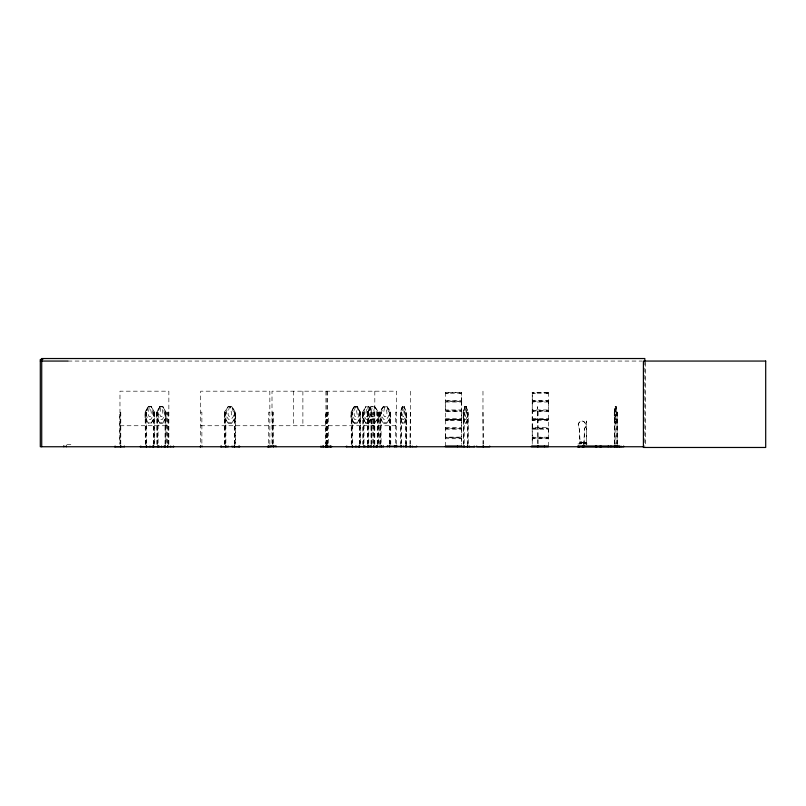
<?xml version="1.0" encoding="UTF-8"?>
<svg xmlns="http://www.w3.org/2000/svg" width="806" height="806" viewBox="0 0 806 806"><rect width="100%" height="100%" fill="white"/><g stroke="black" fill="none" stroke-linecap="round" stroke-linejoin="round"><path stroke-width="0.6" stroke-dasharray="4.03 3.02" d="M445.396 433.175L445.295 437.648L461.687 437.688L461.536 446.181M445.396 405.982L445.386 437.134L461.556 437.134L461.687 437.729M461.576 401.831L461.556 409.952L445.386 409.952L445.255 400.965L461.737 401.217L461.667 411.05L445.355 411.221M548.382 433.175L548.564 410.758M548.382 405.982L548.402 400.511M584.038 442.716L584.028 442.313M585.972 442.706C585.227 442.403 587.987 442.847 583.141 442.806M586.375 443.894L586.617 421.044M584.088 442.615L584.088 442.172M585.509 443.129L585.912 442.363M584.038 442.585L584.078 443.058M584.552 442.927L584.501 442.151L584.582 442.706M445.416 392.431L445.345 400.794M445.386 429.205L461.556 429.205L461.556 437.134L461.647 411.04M548.382 438.736L548.402 429.205L532.232 429.205L532.242 446.181M614.494 411.715L614.424 444.277M583.776 445.083L584.552 428.429A4.322 3.738 -90 0 0 584.552 422.314A4.322 3.738 -90 0 0 579.262 422.314A4.322 3.738 -90 0 0 579.262 428.429L579.988 443.894M583.967 443.894L584.693 428.429A4.322 3.738 -90 0 0 584.693 422.314A4.322 3.738 -90 0 0 579.393 422.314A4.322 3.738 -90 0 0 579.393 428.429L580.119 443.894M585.045 442.927L585.005 442.232L585.227 443.129M584.672 442.927L585.015 442.927M584.894 442.927L585.075 442.323M585.126 443.139L585.599 442.363M585.176 442.897L585.478 442.423M615.159 412.178L615.885 407.504M445.386 427.603L461.556 427.603L461.556 411.463M548.543 410.586L548.423 401.781M467.369 412.158L468.276 412.178L468.276 444.277M401.086 444.277L400.935 412.178M405.66 444.277L405.559 411.705L406.577 412.178L406.577 444.277M580.391 442.947L580.391 442.423M580.3 442.685L581.811 443.068M582.144 442.423C579.01 442.272 583.111 443.491 581.761 442.403M580.38 442.565L581.136 442.232L580.36 442.423M580.935 442.927L580.36 442.947M581.227 442.826L581.106 442.172M581.166 443.129C582.657 442.393 581.035 442.514 581.146 443.068M461.727 419.765L445.416 419.614M548.523 392.713L532.051 392.582L548.503 392.482M548.382 419.594L532.051 419.765L548.574 419.382L532.212 419.231L548.554 419.301M581.116 442.303L580.733 443.139M581.066 443.129C578.809 442.293 583.04 443.27 581.479 442.413M532.232 427.795L532.262 392.431L532.232 400.421L548.402 400.421M614.283 412.178L615.28 406.657M614.424 412.178L615.3 406.798M616.036 422.959L616.943 412.128L616.036 406.798L616.479 416.289L615.885 419.553L615.3 419.553L614.726 416.289L614.726 412.178L615.159 406.798L616.177 406.798M616.046 423.1L616.912 417.568M581.247 442.907L581.408 442.544M585.287 442.353L585.73 442.907M580.874 442.947L580.592 442.423M580.904 442.847L580.401 442.625L580.935 442.353M367.163 412.007L367.395 417.619L371.042 423.1L374.75 423.1M532.182 427.926L532.242 437.144L548.402 437.235M371.032 412.148L372.241 407.504L373.51 407.504M461.727 438.071L445.255 437.688M466.352 406.798L464.709 406.798L463.964 412.178L463.964 416.289L464.961 419.553L465.969 419.553L466.976 416.289L466.221 406.798C468.185 412.148 468.578 417.871 466.382 423.1L464.689 423.1L463.148 417.619L463.148 412.128L464.689 406.657L466.382 406.657M464.82 406.657L463.339 412.178L463.349 444.277M466.251 423.1L467.732 417.568M582.053 442.313L581.741 443.119M386.991 406.798L383.324 406.798L381.54 412.178L381.54 416.289L383.908 419.553L386.306 419.553L388.704 416.289L388.704 412.178L386.91 406.798M581.106 443.058L580.723 442.776M406.194 417.568L404.34 423.1L402.275 423.1L400.37 417.619L400.37 412.128L402.275 406.657L404.34 406.657M402.406 406.657L400.431 412.178L400.572 444.277M404.219 423.1L406.254 417.619M580.844 442.776L581.287 442.484M445.255 428.198L461.697 428.238M461.687 401.469L445.295 401.509M461.697 428.611L445.295 428.691M532.101 400.965L548.513 400.975M532.121 428.107L548.513 428.157M532.101 437.688L548.493 437.648M459.491 393.237L460.901 393.237M459.491 420.42L460.901 420.42M546.337 393.237L547.748 393.237M546.337 420.42L547.748 420.42M368.745 414.586L367.727 416.722L366.72 416.722L365.743 414.586L366.72 407.504L367.828 407.504M581.831 442.313L581.952 442.887L580.985 443.008M154.208 412.178L154.409 417.619L151.357 423.1L148.143 423.1L145.09 417.619L145.09 412.128L148.244 406.657M145.292 412.178L148.294 406.798M159.83 423.1L156.676 417.619L156.676 412.128L159.83 406.657M156.878 412.178L159.88 406.798M151.256 423.1L154.309 417.568M165.895 417.568L162.792 422.959L159.779 422.959M162.832 423.1L165.996 417.619L165.794 412.178M351.043 412.128L354.106 406.657L357.31 406.657L360.363 412.128L360.363 417.619L357.31 423.1L354.106 423.1L351.043 417.619L351.043 412.128L352.413 412.178L352.413 446.746M354.207 406.657L351.144 412.178L351.144 417.619L354.207 423.1M354.247 406.798L351.245 412.178L351.275 444.277M368.886 423.1L365.682 423.1L362.629 417.619L362.629 412.128L365.783 406.657M365.833 406.798L362.831 412.178L362.851 444.277M357.209 423.1L360.161 417.568M368.745 422.959L371.848 417.568L371.949 412.128L368.886 406.657L365.682 406.657M368.785 423.1L371.747 417.568M377.238 411.755L378.488 412.178L378.488 444.277M446.151 393.237L448.67 393.237M446.151 420.42L448.67 420.42M532.998 393.237L535.506 393.237M532.998 420.42L535.506 420.42M231.836 423.1L228.058 423.1L224.411 417.619L224.411 412.128L228.138 406.657L231.836 406.657M228.189 406.798L224.531 412.178L224.481 417.619L228.138 423.1M235.362 417.568L231.705 422.959L228.118 422.959M231.755 423.1L235.483 417.619L235.412 412.128M378.326 417.619L378.397 412.128L374.75 406.657L370.972 406.657L367.324 412.128L367.324 417.619L371.103 422.959M367.546 444.277L367.546 412.178L371.042 406.657M367.516 412.178L371.103 406.798M383.344 406.657L379.737 412.178L379.616 417.619L383.344 423.1M383.404 406.798L379.817 412.178L379.838 444.277M374.669 423.1L378.397 417.619L374.619 422.959L371.032 422.959M386.91 422.959L390.497 417.568L390.497 412.178L386.971 406.657L383.263 406.657L379.616 412.128L381.067 412.178L381.067 444.277M582.144 442.947L580.995 443.209M461.596 419.594L445.204 419.382L445.365 419.946L461.566 419.926M461.687 400.965L461.647 392.431L445.204 392.582L461.626 392.462M548.362 392.431L548.412 400.703M146.098 412.148L146.148 444.277M157.684 412.148L157.724 444.277M461.526 393.247L445.416 393.247M461.526 420.43L445.436 420.42M548.362 393.247L532.262 393.247M532.242 418.999L548.382 418.999L532.282 418.999M548.362 420.43L532.282 420.42M580.965 442.544L581.851 442.685M445.255 419.644L461.556 419.543M153.462 412.168L153.462 444.277M165.049 412.168L165.049 444.277M583.141 442.565L586.214 442.685M580.733 442.222L580.673 442.675M389.53 411.755L389.55 444.277M359.345 412.128L359.416 444.277M370.931 412.128L371.002 444.277M234.324 411.755L235.574 412.178L235.574 444.277M67.996 361.058L642.15 361.058M445.386 400.421L461.556 400.421L461.556 392.451M532.131 401.509L548.513 401.459M445.386 402.013L461.556 402.013M548.402 402.013L532.232 402.013L532.242 409.952L548.402 409.952M148.143 406.657L151.357 406.657L154.409 412.128M159.729 406.657L162.933 406.657L165.996 412.128L165.875 444.277M615.149 406.657L616.187 406.657M231.775 406.798L228.118 406.798L226.335 412.178L226.335 416.289L228.703 419.553L231.09 419.553L233.498 416.289L233.498 412.178L231.705 406.798L235.292 412.178L235.332 444.277M357.26 406.798L354.146 406.798L352.645 412.178L352.645 416.289L354.66 419.553L356.665 419.553L358.65 416.289L358.65 412.178L357.159 406.798L360.161 412.178M368.846 406.798L365.733 406.798L364.231 412.178L364.231 416.289L366.246 419.553L368.251 419.553L370.236 416.289L370.236 412.178L368.745 406.798M404.31 406.798L402.305 406.798L401.378 412.178L401.378 416.289L402.617 419.553L403.866 419.553L405.126 416.289L404.189 406.798L406.063 412.178M230.597 407.504L229.327 407.504L228.108 412.178L228.108 414.586L229.327 416.722L230.526 416.722L231.685 414.586L230.526 407.504M356.242 407.504L355.134 407.504L354.166 412.178L354.166 414.586L355.134 416.722L356.141 416.722L357.159 414.586L356.141 407.504M403.695 407.504L402.94 407.504L402.305 412.178L402.94 416.722L403.574 416.722L404.179 414.586L403.574 407.504M465.858 407.504L465.223 407.504L464.709 412.178L465.223 416.722L466.221 414.586L465.727 407.504M445.275 410.506L461.667 410.506M532.111 410.506L548.513 410.506M532.131 411.04L548.513 411M445.386 411.554L461.556 411.554M548.402 411.554L532.232 411.554L532.232 427.603L548.402 427.603M614.515 411.705L614.666 444.277M616.671 411.705L616.802 444.277M225.499 412.128L225.62 444.277M234.324 412.128L234.345 444.277M367.294 412.057L368.765 412.178L368.765 444.277M377.289 412.128L377.258 444.277M389.53 412.128L390.779 412.178M145.09 412.128L146.46 412.178L146.46 446.746M156.676 412.128L158.047 412.178L158.047 446.746M168.857 412.178L167.708 412.178L167.708 444.257M200.704 412.178L201.873 412.178L201.873 444.257M224.411 412.128L225.861 412.178L225.861 444.277M269.839 412.178L268.67 412.178L268.67 444.257M272.005 412.178L273.204 412.178L273.204 444.257M327.488 412.178L328.657 412.178L328.657 444.257M359.275 412.178L360.564 412.178L360.564 444.277M362.629 412.128L364 412.178L364 446.746M370.861 412.178L372.15 412.178L372.15 444.277M374.81 412.178L373.662 412.178L373.662 444.257M396.623 412.178L395.444 412.178L395.454 444.257M400.37 412.128L401.489 412.178L401.489 444.277M410.395 412.178L409.932 444.257M463.148 412.128L464.185 412.178L464.185 444.277M482.965 412.178L483.429 444.257M537.521 412.128L538.116 412.178L538.116 446.746M616.671 412.178L617.487 412.178L617.487 444.277M156.676 417.619L159.88 422.959M362.629 417.619L365.833 422.959M379.616 417.619L383.404 422.959L386.991 422.959M390.497 417.568L386.971 423.1L383.263 423.1M400.37 417.619L402.436 422.959M463.339 417.568L464.82 423.1M148.193 422.959L151.306 422.959M354.146 422.959L357.26 422.959M365.733 422.959L368.846 422.959M402.305 422.959L404.31 422.959M464.709 422.959L466.352 422.959M615.159 422.959L616.177 422.959M159.729 423.1L162.933 423.1M537.662 423.1L537.521 406.657L537.662 444.277M615.149 423.1L616.187 423.1M119.973 425.739L168.857 425.739M200.704 425.739L269.839 425.739M272.005 425.739L396.612 425.739M586.355 421.044L586.657 428.429M532.131 428.691L548.513 428.651M532.111 438.182L548.513 438.182M445.396 446.181L445.386 438.736L461.556 438.736L461.556 444.207M580.501 442.524L582.053 442.685M577.973 443.925L580.189 443.925M583.151 443.925L587.685 443.925M66.848 444.59L72.318 444.59M380.664 412.178L380.825 444.277M164.978 411.755L166.197 412.178L166.197 444.277M153.392 411.755L154.611 412.178L154.611 444.277M387.041 406.657L390.688 412.128L390.779 444.277M374.669 406.657L378.276 412.178M231.755 406.657L235.483 412.128M371.022 414.586L372.241 416.722L373.44 416.722L374.599 414.586L373.44 407.504M368.785 406.657L371.848 412.178L371.828 444.277M357.209 406.657L360.262 412.178L360.242 444.277M365.783 423.1L362.73 417.568L362.73 412.128M162.832 406.657L165.895 412.178M151.256 406.657L154.309 412.178L154.289 444.277M145.191 417.568L148.244 423.1M445.255 438.192L445.396 438.736M404.219 406.657L406.194 412.178L406.063 446.746M400.431 417.568L402.406 423.1M466.251 406.657L467.863 412.178L467.853 446.746M367.727 407.504L368.745 412.178M616.046 406.657L617.053 412.178L617.043 444.277M615.3 422.959L614.253 417.619L614.253 412.128L615.109 412.178L615.109 444.277M614.283 417.568L615.28 423.1M615.159 414.586L615.744 416.722L615.744 407.504M584.038 442.423L584.078 442.947M586.315 428.429L586.325 445.083M645.324 362.297L645.324 446.746M644.83 361.058L644.83 446.746M617.245 412.178L617.245 446.746M614.867 412.178L614.867 444.277M584.39 443.834L584.078 441.94L584.098 443.834M581.791 443.834L581.791 441.94L579.917 441.94L579.917 443.834M581.63 441.94L581.63 443.834M580.078 441.94L580.078 443.834M548.382 446.181L548.402 438.736L532.232 438.736L532.232 444.207M482.975 391.182L482.975 444.257M467.44 412.178L467.44 444.277M463.762 412.178L463.762 444.277M410.385 391.182L410.385 444.257M406.254 412.128L406.174 444.277M396.623 444.257L396.612 391.182L272.005 391.182L272.005 444.257M390.618 412.128L390.537 444.277M389.792 412.178L389.792 446.746M380.079 412.178L380.079 444.277M378.246 412.178L378.246 444.277M377.5 412.178L377.5 446.746M374.81 391.182L374.81 444.257M374.488 412.178L374.488 444.257M373.984 412.178L373.984 444.257M371.324 412.178L371.324 444.277M368.523 444.277L368.463 411.755M367.788 412.178L367.788 444.277M363.687 412.178L363.687 444.277M363.174 412.178L363.174 444.277M359.738 412.178L359.738 444.277M352.101 412.178L352.101 444.277M351.587 412.178L351.587 444.277M327.488 391.182L327.488 444.257M327.206 444.257L327.206 412.178L325.604 412.178L325.604 444.257M326.924 391.182L326.924 444.257M326.742 412.178L326.742 444.257M326.43 412.178L326.43 444.257M326.279 412.178L326.279 444.257M325.926 391.182L325.997 444.257M302.885 391.182L302.885 425.739M293.444 391.182L293.444 425.739M272.932 412.178L272.932 444.257M272.287 412.178L272.287 444.257M269.839 444.257L269.839 391.182L200.704 391.182L200.704 444.257M234.586 412.178L234.586 446.746M224.874 412.178L224.874 444.277M224.632 412.178L224.632 445.517M168.857 444.257L168.857 391.182L119.973 391.182L119.973 444.257M168.535 412.178L168.535 444.257M168.031 412.178L168.031 444.257M165.371 412.178L165.371 444.277M157.22 412.178L157.22 444.277M156.777 412.128L156.898 444.277M153.785 412.178L153.785 444.277M145.634 412.178L145.634 444.277M145.191 412.128L145.312 444.277M120.789 444.257L120.789 412.178L119.651 412.178L119.651 444.257M120.477 412.178L120.477 444.257M149.181 407.504L148.203 414.586L149.181 416.722L150.188 416.722L151.206 414.586L151.206 412.178L150.188 407.504L149.181 407.504M160.767 407.504L159.79 414.586L160.767 416.722L161.774 416.722L162.792 414.586L162.792 412.178L161.774 407.504L160.767 407.504M384.533 407.504L383.313 414.586L384.533 416.722L385.731 416.722L386.9 414.586L386.9 412.178L385.731 407.504L384.533 407.504M148.193 406.798L146.692 412.178L146.692 416.289L148.707 419.553L150.712 419.553L152.697 416.289L152.697 412.178L151.206 406.798L148.193 406.798M159.779 406.798L158.278 412.178L158.278 416.289L160.293 419.553L162.298 419.553L164.283 416.289L164.283 412.178L162.792 406.798L159.779 406.798M371.032 406.798L369.249 412.178L369.249 416.289L371.616 419.553L374.004 419.553L376.412 416.289L376.412 412.178L374.619 406.798L371.032 406.798M445.416 418.989L461.536 418.999L445.436 418.999M581.479 442.887L581.398 442.957"/><path stroke-width="1.21" d="M403.675 446.715L403.685 446.03M619.22 446.171L619.129 446.746L619.21 446.171L577.973 446.171L577.67 446.715M583.262 446.715L584.118 446.171L583.866 446.715M619.129 446.433L577.922 446.433L579.504 446.695L578.708 446.736M608.127 446.746L608.278 446.03M394.849 446.635L394.859 446.091M114.593 446.746L124.205 446.655M140.284 446.746L173.894 446.675M267.501 446.746L275.934 446.091M383.172 446.655L383.253 446.091M200.412 446.635L199.948 446.655M326.672 446.715L326.521 445.849M601.528 446.726L601.125 446.171L600.672 446.675L601.175 446.433M320.597 446.655L331.709 446.715M320.929 446.655L321 446.091L321.06 446.746M330.158 446.655L330.218 446.091M346.288 446.655L383.253 446.564M358.207 446.655L358.277 446.091L358.338 446.746M220.592 446.655L227.967 446.655M221.005 446.655L221.076 446.091M582.416 446.433L582.909 446.695L582.476 446.171L582.164 446.715M596.561 446.433L597.055 446.695L596.621 446.171L596.309 446.715M600.379 446.746L600.027 446.171L599.583 446.675L600.077 446.433M42.819 359.436L40.3 359.436L40.3 446.746L643.571 446.746M40.3 361.058L67.946 361.058M445.396 446.181L461.536 446.181M532.242 446.181L548.382 446.181M445.365 446.413L461.566 446.413M532.212 446.393L548.412 446.413M239.654 446.715L232.239 446.655M387.374 446.091L416.652 446.715L416.642 446.03M445.386 446.695L474.422 446.715M548.402 446.695L531.406 446.715L531.406 446.03M577.529 446.675L623.784 446.746L623.632 446.03M375.153 446.655L375.072 446.091L375.002 446.746M239.201 446.655L239.13 446.091M377.137 446.655L377.148 445.849M367.627 446.655L367.566 446.091M356.04 446.655L355.98 446.091M462.09 446.635L462.05 446.03M577.973 446.171L578.416 446.695M619.22 446.715L619.129 446.171M584.038 446.715L584.018 446.171M644.83 361.058L644.83 358.529L41.721 358.529L41.721 446.746M620.963 446.03L620.963 446.746M617.215 445.849L617.215 446.746M616.771 445.849L616.771 446.746M615.139 445.849L615.139 446.746M614.696 445.849L614.696 446.746M610.948 446.03L610.948 446.746M544.372 446.03L544.372 446.746M538.116 445.849L538.116 446.746M537.662 445.849L537.662 446.746M489.685 446.03L489.685 446.746L476.719 446.715L476.719 446.03M483.439 445.849L483.419 446.746M482.985 445.849L482.965 446.746M474.17 446.03L474.17 446.746M469.566 446.03L469.566 446.746M467.812 445.849L467.812 446.746M467.389 445.849L467.389 446.746M464.226 445.849L464.226 446.746M463.813 445.849L463.813 446.746M457.445 446.03L457.445 446.746M412.249 446.03L412.249 446.746M410.375 445.849L410.395 446.746M409.932 445.849L409.942 446.746M406.526 446.03L406.526 446.746M406.002 445.849L406.002 446.746M405.599 445.849L405.599 446.746M401.549 445.849L401.549 446.746M401.146 445.849L401.146 446.746M400.622 446.03L400.622 446.746M396.794 446.03L396.794 446.746M396.713 446.03L396.713 446.746M395.313 445.849L395.313 446.746M394.9 446.03L394.9 446.746M394.255 446.03L394.255 446.746M389.681 445.849L389.681 446.746M389.439 445.849L389.439 446.746M387.293 446.03L387.293 446.746M383.324 446.03L383.324 446.746M381.963 446.03L381.963 446.746M381.178 445.849L381.178 446.746M380.936 445.849L380.936 446.746M379.354 446.03L379.354 446.746M377.389 445.849L377.389 446.746M376.664 446.03L376.664 446.746M376.362 446.03L376.362 446.746M373.893 445.849L373.893 446.746M373.571 445.849L373.571 446.746M371.223 445.849L371.223 446.746M370.911 445.849L371.032 446.746M370.135 446.03L370.135 446.746M368.886 445.849L368.886 446.746M368.644 445.849L368.644 446.746M367.506 446.03L367.506 446.746M365.078 446.03L365.078 446.746M364.1 445.849L364.07 446.746M363.778 445.849L363.778 446.746M359.637 445.849L359.637 446.746M359.325 445.849L359.325 446.746M355.92 446.03L355.92 446.746M352.514 445.849L352.514 446.746M352.192 445.849L352.192 446.746M346.751 446.03L346.751 446.746M331.135 446.03L331.135 446.746M330.279 446.03L330.279 446.746M328.798 445.849L328.788 446.746M327.397 446.03L327.397 446.746M327.307 446.03L327.307 446.746M326.843 445.849L326.843 446.746M326.168 445.849L326.168 446.746M325.896 445.849L325.896 446.746M325.584 445.668L325.584 446.746M323.206 446.03L323.206 446.746M323.065 445.668L323.065 446.746M276.005 446.03L276.005 446.746M273.738 445.668L273.738 446.746M273.315 445.849L273.315 446.746M273.043 445.849L273.043 446.746M271.219 445.668L271.219 446.746M270.01 446.03L270.01 446.746M269.929 446.03L269.929 446.746M268.529 445.849L268.529 446.746M268.066 446.03L268.066 446.746M239.05 446.03L239.05 446.746M234.475 445.849L234.475 446.746M234.234 445.849L234.234 446.746M232.088 446.03L232.088 446.746M228.118 446.03L228.118 446.746M225.972 445.849L225.972 446.746M225.73 445.849L225.73 446.746M221.156 446.03L221.156 446.746M202.014 445.849L202.014 446.746M200.613 446.03L200.613 446.746M200.533 446.03L200.533 446.746M173.401 446.03L173.401 446.746M170.711 446.03L170.711 446.746M167.94 445.849L167.94 446.746M167.618 445.849L167.618 446.746M165.27 445.849L165.27 446.746M164.948 445.849L164.948 446.746M164.172 446.03L164.172 446.746M161.543 446.03L161.543 446.746M159.125 446.03L159.125 446.746M158.137 445.849L158.137 446.746M157.825 445.849L157.825 446.746M153.684 445.849L153.684 446.746M153.372 445.849L153.372 446.746M152.384 446.03L152.384 446.746M149.966 446.03L149.966 446.746M146.561 445.849L146.561 446.746M146.239 445.849L146.239 446.746M140.798 446.03L140.798 446.746M124.326 446.03L124.326 446.746M120.89 445.849L120.89 446.746M120.568 445.849L120.568 446.746M115.107 446.03L115.107 446.746M66.344 445.668L66.344 446.746M63.825 445.668L63.825 446.746M595.533 446.171C594.113 446.826 596.934 446.867 595.533 446.171M765.7 361.058L643.41 361.058L643.41 447.471L765.7 447.471L765.7 361.058"/></g></svg>
